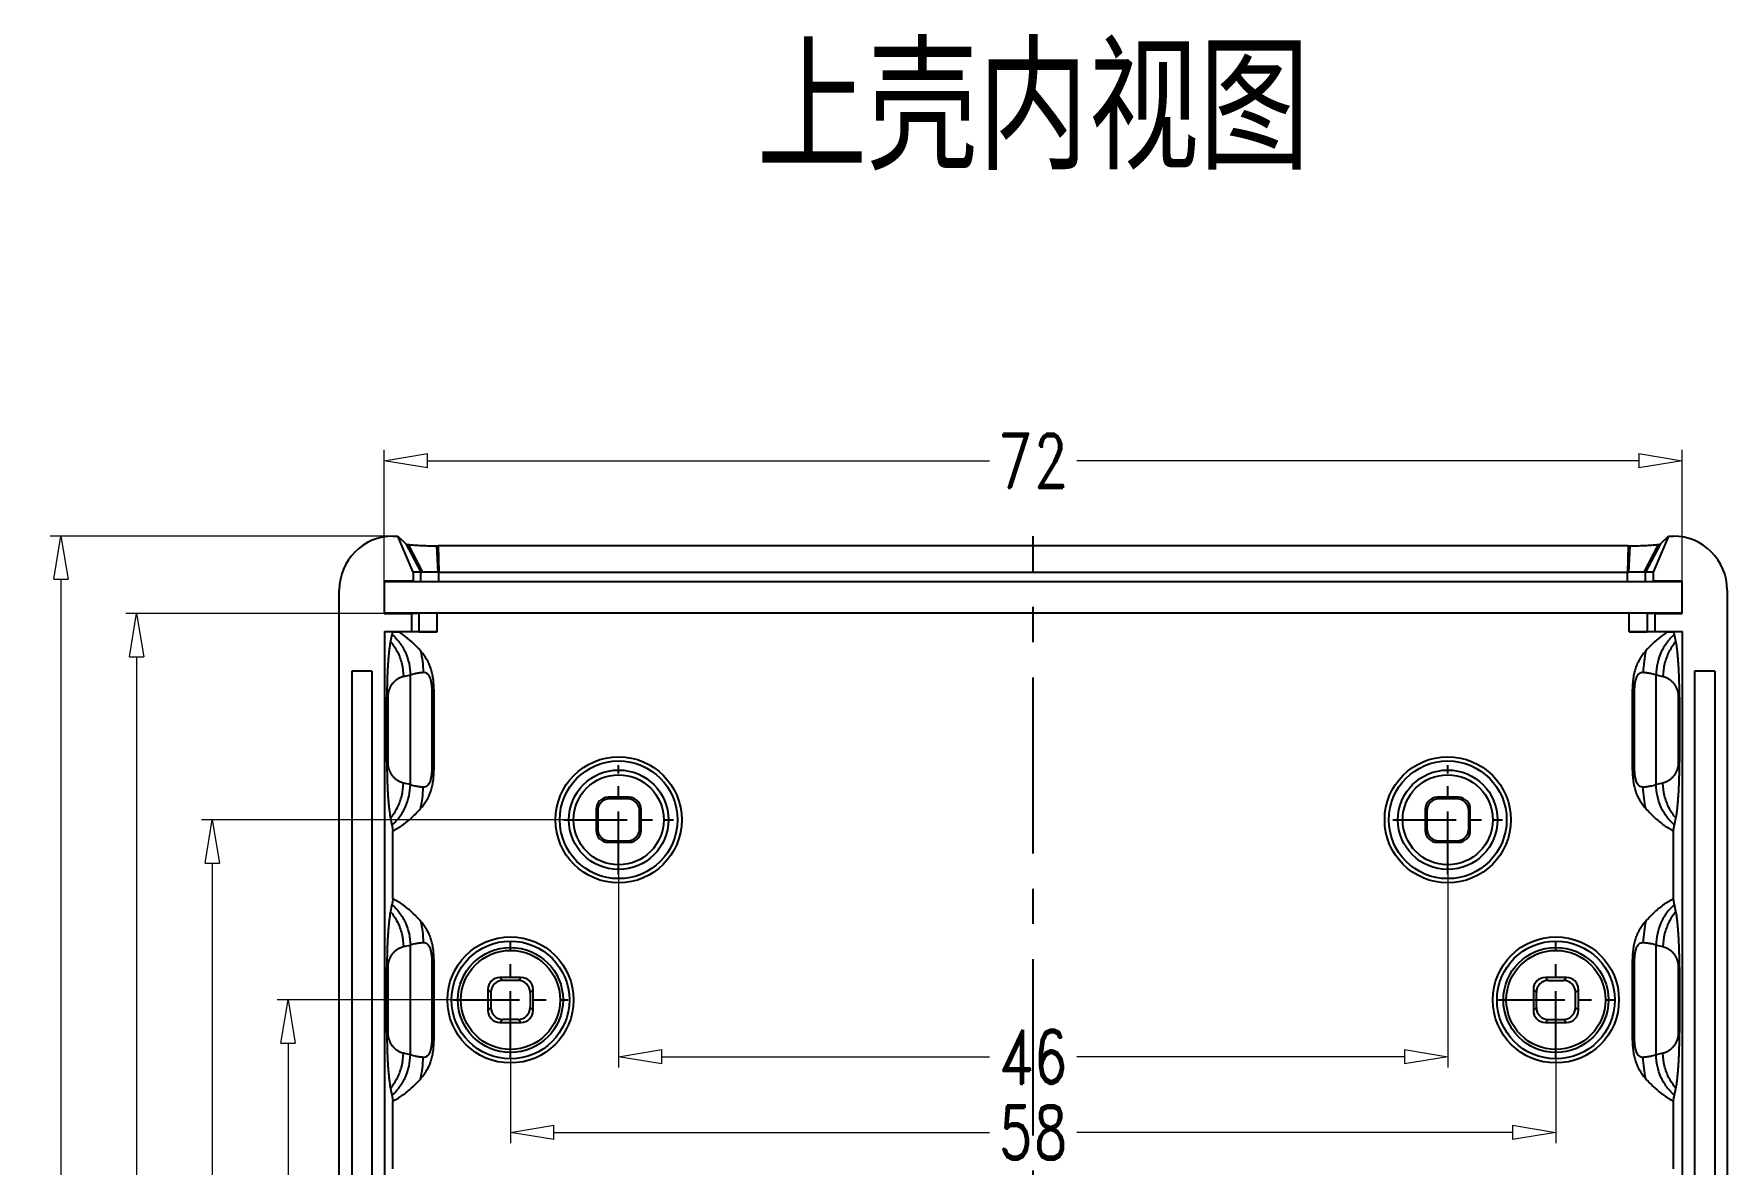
# Model space of a CAD drawing. Header units: millimetres. Extents: x 3537 to 3861, y 1181 to 1410.
# Drawn here: x 3669.6 to 3763.5, y 1326.5 to 1389.2 of the extents above; entities that cross this region are included whole.
import ezdxf
from ezdxf.enums import TextEntityAlignment as Align

# ---------------------------------------------------------------- set-up
doc = ezdxf.new("R2010")
doc.units = ezdxf.units.MM
doc.linetypes.add('CENTER', pattern=[50.8, 31.75, -6.35, 6.35, -6.35])
doc.layers.add('dim', color=82, linetype='Continuous', lineweight=9)
doc.layers.add('hatch', color=56, linetype='Continuous', lineweight=9)
doc.styles.add('ROMAND', font='romand.shx', dxfattribs={"width": 0.75, "bigfont": 'gbcbig.shx'})
doc.styles.add('楷体', font='simkai.ttf')
doc.dimstyles.new('YanXiu', dxfattribs={"dimtxt": 2.5, "dimasz": 2.2, "dimexe": 1, "dimexo": 0, "dimgap": 0.66, "dimtad": 0, "dimzin": 9, "dimdsep": 46, "dimtxsty": 'ROMAND', "dimblk": 'CLOSEDBLANK', "dimcen": 0, "dimclrd": 3, "dimclre": 3, "dimclrt": 7, "dimazin": 2, "dimtfac": 1, "dimtofl": 0, "dimtmove": 0, "dimatfit": 3, "dimldrblk": 'CLOSEDBLANK', "dimfxl": 1, "dimlwd": 5, "dimlwe": 5, "dimarcsym": 0})

# ---------------------------------------------------------------- blocks, each defined once
blk = doc.blocks.new('_ClosedBlank')
at = {"color": 0, "linetype": 'ByBlock', "lineweight": -2}
for p, q in [((-1, 0.167), (0, 0)), ((-1, 0.167), (-1, -0.167)), ((0, 0), (-1, -0.167))]:
    blk.add_line(p, q, dxfattribs=at)
blk = doc.blocks.new('*D49')
at = {"layer": 'Defpoints', "color": 0}
for p in [(235.803, 121.908), (217.364, 10.408), (235.803, 10.408)]:
    blk.add_point(p, dxfattribs=at)
at = {"layer": 'dim', "color": 3, "lineweight": 5}
for p, q in [((235.803, 121.908), (216.764, 121.908)), ((217.364, 119.508), (217.364, 71.15)), ((217.364, 12.808), (217.364, 61.165)), ((235.803, 10.408), (216.764, 10.408))]:
    blk.add_line(p, q, dxfattribs=at)
at = {"layer": 'dim', "color": 3, "lineweight": 5, "xscale": 2.4, "yscale": 2.4, "zscale": 2.4}
for p, rotation in [((217.364, 121.908), 90), ((217.364, 10.408), 270)]:
    blk.add_blockref('_ClosedBlank', p, dxfattribs=dict(at, rotation=rotation))
at = {"layer": 'dim', "color": 7, "insert": (217.364, 66.158), "char_height": 3, "attachment_point": 5, "rotation": 90, "style": 'ROMAND'}
blk.add_mtext('111.5', dxfattribs=at)
blk = doc.blocks.new('*D48')
at = {"layer": 'Defpoints', "color": 0}
for p in [(235.307, 117.608), (221.564, 14.708), (235.307, 14.708)]:
    blk.add_point(p, dxfattribs=at)
at = {"layer": 'dim', "color": 3, "lineweight": 5}
for p, q in [((235.307, 117.608), (220.964, 117.608)), ((221.564, 115.208), (221.564, 71.097)), ((221.564, 17.108), (221.564, 61.219)), ((235.307, 14.708), (220.964, 14.708))]:
    blk.add_line(p, q, dxfattribs=at)
at = {"layer": 'dim', "color": 3, "lineweight": 5, "xscale": 2.4, "yscale": 2.4, "zscale": 2.4}
for p, rotation in [((221.564, 117.608), 90), ((221.564, 14.708), 270)]:
    blk.add_blockref('_ClosedBlank', p, dxfattribs=dict(at, rotation=rotation))
at = {"layer": 'dim', "color": 7, "insert": (221.564, 66.158), "char_height": 3, "attachment_point": 5, "rotation": 90, "style": 'ROMAND'}
blk.add_mtext('102.9', dxfattribs=at)
blk = doc.blocks.new('*D47')
at = {"layer": 'Defpoints', "color": 0}
for p in [(225.764, 106.158), (245.269, 106.158), (245.269, 26.158)]:
    blk.add_point(p, dxfattribs=at)
at = {"layer": 'dim', "color": 3, "lineweight": 5}
for p, q in [((245.269, 106.158), (225.164, 106.158)), ((225.764, 103.758), (225.764, 68.579)), ((225.764, 28.558), (225.764, 63.736)), ((245.269, 26.158), (225.164, 26.158))]:
    blk.add_line(p, q, dxfattribs=at)
at = {"layer": 'dim', "color": 3, "lineweight": 5, "xscale": 2.4, "yscale": 2.4, "zscale": 2.4}
for p, rotation in [((225.764, 106.158), 90), ((225.764, 26.158), 270)]:
    blk.add_blockref('_ClosedBlank', p, dxfattribs=dict(at, rotation=rotation))
at = {"layer": 'dim', "color": 7, "insert": (225.764, 66.158), "char_height": 3, "attachment_point": 5, "rotation": 90, "style": 'ROMAND'}
blk.add_mtext('80', dxfattribs=at)
blk = doc.blocks.new('*D46')
at = {"layer": 'Defpoints', "color": 0}
for p in [(239.1, 96.158), (229.964, 36.158), (239.1, 36.158)]:
    blk.add_point(p, dxfattribs=at)
at = {"layer": 'dim', "color": 3, "lineweight": 5}
for p, q in [((239.1, 96.158), (229.364, 96.158)), ((229.964, 93.758), (229.964, 68.525)), ((229.964, 38.558), (229.964, 63.79)), ((239.1, 36.158), (229.364, 36.158))]:
    blk.add_line(p, q, dxfattribs=at)
at = {"layer": 'dim', "color": 3, "lineweight": 5, "xscale": 2.4, "yscale": 2.4, "zscale": 2.4}
for p, rotation in [((229.964, 96.158), 90), ((229.964, 36.158), 270)]:
    blk.add_blockref('_ClosedBlank', p, dxfattribs=dict(at, rotation=rotation))
at = {"layer": 'dim', "color": 7, "insert": (229.964, 66.158), "char_height": 3, "attachment_point": 5, "rotation": 90, "style": 'ROMAND'}
blk.add_mtext('60', dxfattribs=at)
blk = doc.blocks.new('*D52')
at = {"layer": 'Defpoints', "color": 0}
for p in [(248.307, 103.119), (294.307, 103.119), (294.307, 93.003)]:
    blk.add_point(p, dxfattribs=at)
at = {"layer": 'dim', "color": 3, "lineweight": 5}
for p, q in [((248.307, 103.119), (248.307, 92.404)), ((294.307, 103.119), (294.307, 92.404)), ((250.707, 93.003), (268.886, 93.003)), ((291.907, 93.003), (273.728, 93.003))]:
    blk.add_line(p, q, dxfattribs=at)
at = {"layer": 'dim', "color": 3, "lineweight": 5, "xscale": 2.4, "yscale": 2.4, "zscale": 2.4, "rotation": 180}
blk.add_blockref('_ClosedBlank', (248.307, 93.003), dxfattribs=at)
at = {"layer": 'dim', "color": 3, "lineweight": 5, "xscale": 2.4, "yscale": 2.4, "zscale": 2.4}
blk.add_blockref('_ClosedBlank', (294.307, 93.003), dxfattribs=at)
at = {"layer": 'dim', "color": 7, "insert": (271.307, 93.003), "char_height": 3, "attachment_point": 5, "style": 'ROMAND'}
blk.add_mtext('46', dxfattribs=at)
blk = doc.blocks.new('*D51')
at = {"layer": 'Defpoints', "color": 0}
for p in [(242.307, 92.95), (300.307, 92.95), (300.307, 88.803)]:
    blk.add_point(p, dxfattribs=at)
at = {"layer": 'dim', "color": 3, "lineweight": 5}
for p, q in [((242.307, 92.95), (242.307, 88.204)), ((300.307, 92.95), (300.307, 88.204)), ((244.707, 88.803), (268.886, 88.803)), ((297.907, 88.803), (273.728, 88.803))]:
    blk.add_line(p, q, dxfattribs=at)
at = {"layer": 'dim', "color": 3, "lineweight": 5, "xscale": 2.4, "yscale": 2.4, "zscale": 2.4, "rotation": 180}
blk.add_blockref('_ClosedBlank', (242.307, 88.803), dxfattribs=at)
at = {"layer": 'dim', "color": 3, "lineweight": 5, "xscale": 2.4, "yscale": 2.4, "zscale": 2.4}
blk.add_blockref('_ClosedBlank', (300.307, 88.803), dxfattribs=at)
at = {"layer": 'dim', "color": 7, "insert": (271.307, 88.803), "char_height": 3, "attachment_point": 5, "style": 'ROMAND'}
blk.add_mtext('58', dxfattribs=at)
blk = doc.blocks.new('*D50')
at = {"layer": 'Defpoints', "color": 0}
for p in [(307.307, 126.093), (235.307, 119.408), (307.307, 119.408)]:
    blk.add_point(p, dxfattribs=at)
at = {"layer": 'dim', "color": 3, "lineweight": 5}
for p, q in [((235.307, 119.408), (235.307, 126.692)), ((237.707, 126.093), (268.886, 126.093)), ((304.907, 126.093), (273.728, 126.093)), ((307.307, 119.408), (307.307, 126.692))]:
    blk.add_line(p, q, dxfattribs=at)
at = {"layer": 'dim', "color": 3, "lineweight": 5, "xscale": 2.4, "yscale": 2.4, "zscale": 2.4, "rotation": 180}
blk.add_blockref('_ClosedBlank', (235.307, 126.093), dxfattribs=at)
at = {"layer": 'dim', "color": 3, "lineweight": 5, "xscale": 2.4, "yscale": 2.4, "zscale": 2.4}
blk.add_blockref('_ClosedBlank', (307.307, 126.093), dxfattribs=at)
at = {"layer": 'dim', "color": 7, "insert": (271.307, 126.093), "char_height": 3, "attachment_point": 5, "style": 'ROMAND'}
blk.add_mtext('72', dxfattribs=at)
blk = doc.blocks.new('*u64')
at = {"color": 7, "linetype": 'Continuous'}
for p, q in [((-35.504, 55.75), (-35.246, 55.75)), ((-35.246, 55.75), (-34.811, 55.315)), ((-34.394, 53.75), (-35.246, 55.75)), ((35.246, 55.75), (34.394, 53.75)), ((34.811, 55.315), (35.246, 55.75)), ((35.246, 55.75), (35.504, 55.75)), ((-34.811, 55.315), (-33.972, 53.75)), ((-34.677, 55.284), (-33.883, 53.75)), ((-33.1, 55.206), (-33.036, 53.75)), ((33.013, 55.206), (-33.013, 55.206)), ((-33.013, 55.206), (-32.974, 53.75)), ((33.013, 55.206), (32.974, 53.75)), ((33.1, 55.206), (33.036, 53.75)), ((34.677, 55.284), (33.883, 53.75)), ((34.811, 55.315), (33.972, 53.75)), ((-33.972, 53.75), (-34.394, 53.75)), ((-34.394, 53.75), (-34.394, 53.25)), ((-33.972, 53.236), (-33.972, 53.75)), ((-33.036, 53.75), (33.036, 53.75)), ((-32.974, 53.234), (-32.974, 53.75)), ((32.974, 53.234), (32.974, 53.75)), ((34.394, 53.75), (33.972, 53.75)), ((33.972, 53.236), (33.972, 53.75)), ((34.394, 53.75), (34.394, 53.25)), ((-38.5, -52.754), (-38.5, 52.754)), ((-34.394, 53.25), (-36, 53.25)), ((-36, 53.25), (-35.982, 53.232)), ((-36, 53.25), (-36, 51.45)), ((-35.982, 53.232), (35.982, 53.232)), ((-35.982, 51.468), (-35.982, 53.232)), ((-34.394, 53.25), (-33.972, 53.236)), ((33.972, 53.236), (34.394, 53.25)), ((36, 53.25), (34.394, 53.25)), ((36, 53.25), (35.982, 53.232)), ((35.982, 53.232), (35.982, 51.468)), ((36, 51.45), (36, 53.25)), ((38.5, 52.754), (38.5, -52.754)), ((-36, 51.45), (-35.982, 51.468)), ((-36, 51.45), (-34.495, 51.45)), ((35.982, 51.468), (-35.982, 51.468)), ((-34.495, 51.45), (-34.073, 51.464)), ((-34.495, 51.45), (-34.495, 50.45)), ((-34.073, 50.429), (-34.073, 51.464)), ((-33.074, 50.426), (-33.074, 51.466)), ((33.074, 50.426), (33.074, 51.466)), ((34.073, 51.464), (34.495, 51.45)), ((34.073, 50.429), (34.073, 51.464)), ((34.495, 51.45), (36, 51.45)), ((34.495, 51.45), (34.495, 50.45)), ((36, 51.45), (35.982, 51.468)), ((-35.997, 50.45), (-34.495, 50.45)), ((-35.997, 50.45), (-35.553, 50.428)), ((-35.997, 50.45), (-35.997, -50.45)), ((-35.553, 50.428), (-35.189, 50.426)), ((-33.074, 50.426), (-35.189, 50.426)), ((-34.073, 50.429), (-34.495, 50.45)), ((35.189, 50.426), (33.074, 50.426)), ((34.495, 50.45), (34.073, 50.429)), ((34.495, 50.45), (35.997, 50.45)), ((35.997, 50.45), (35.553, 50.428)), ((35.997, 50.45), (35.997, -50.45)), ((-36.69, 48.26), (-37.81, 48.26)), ((-37.81, 48.26), (-37.81, -48.26)), ((-36.69, 48.26), (-36.69, -48.26)), ((-34.939, 47.964), (-34.556, 48.044)), ((-34.556, 41.956), (-34.556, 48.044)), ((34.556, 48.044), (34.939, 47.964)), ((34.556, 41.956), (34.556, 48.044)), ((37.81, 48.26), (36.69, 48.26)), ((36.69, 48.26), (36.69, -48.26)), ((37.81, 48.26), (37.81, -48.26)), ((-33.25, 47.244), (-33.369, 47.244)), ((-33.369, 47.244), (-33.369, 42.756)), ((-33.25, 47.244), (-33.25, 42.756)), ((33.25, 47.244), (33.369, 47.244)), ((33.25, 42.756), (33.25, 47.244)), ((33.369, 42.756), (33.369, 47.244)), ((-35.856, 46.809), (-35.792, 46.809)), ((-35.856, 43.191), (-35.856, 46.809)), ((-35.792, 43.191), (-35.792, 46.809)), ((35.856, 46.809), (35.792, 46.809)), ((35.792, 46.809), (35.792, 43.191)), ((35.856, 46.809), (35.856, 43.191)), ((-35.856, 43.191), (-35.792, 43.191)), ((-33.25, 42.756), (-33.369, 42.756)), ((33.25, 42.756), (33.369, 42.756)), ((35.856, 43.191), (35.792, 43.191)), ((-34.556, 41.956), (-34.939, 42.036)), ((34.939, 42.036), (34.556, 41.956)), ((-24.25, 40.586), (-24.163, 40.498)), ((-24.25, 40.586), (-24.25, 39.414)), ((-24.163, 40.498), (-24.163, 39.502)), ((-22.414, 41.25), (-23.586, 41.25)), ((-23.586, 41.25), (-23.498, 41.163)), ((-22.502, 41.163), (-23.498, 41.163)), ((-22.414, 41.25), (-22.502, 41.163)), ((-21.75, 40.586), (-21.837, 40.498)), ((-21.837, 39.502), (-21.837, 40.498)), ((-21.75, 39.414), (-21.75, 40.586)), ((21.75, 40.586), (21.837, 40.498)), ((21.75, 40.586), (21.75, 39.414)), ((21.837, 40.498), (21.837, 39.502)), ((22.414, 41.25), (22.502, 41.163)), ((23.586, 41.25), (22.414, 41.25)), ((23.498, 41.163), (22.502, 41.163)), ((23.586, 41.25), (23.498, 41.163)), ((24.25, 40.586), (24.163, 40.498)), ((24.163, 39.502), (24.163, 40.498)), ((24.25, 39.414), (24.25, 40.586)), ((-24.25, 39.414), (-24.163, 39.502)), ((-21.75, 39.414), (-21.837, 39.502)), ((21.75, 39.414), (21.837, 39.502)), ((24.25, 39.414), (24.163, 39.502)), ((-35.525, 35.621), (-35.525, 39.379)), ((-23.586, 38.75), (-23.498, 38.837)), ((-23.586, 38.75), (-22.414, 38.75)), ((-23.498, 38.837), (-22.502, 38.837)), ((-22.414, 38.75), (-22.502, 38.837)), ((22.414, 38.75), (22.502, 38.837)), ((22.414, 38.75), (23.586, 38.75)), ((22.502, 38.837), (23.498, 38.837)), ((23.586, 38.75), (23.498, 38.837)), ((35.525, 35.621), (35.525, 39.379)), ((-34.939, 32.964), (-34.556, 33.044)), ((-34.556, 26.956), (-34.556, 33.044)), ((34.556, 33.044), (34.939, 32.964)), ((34.556, 26.956), (34.556, 33.044)), ((-33.25, 32.244), (-33.369, 32.244)), ((-33.369, 32.244), (-33.369, 27.756)), ((-33.25, 32.244), (-33.25, 27.756)), ((33.25, 32.244), (33.369, 32.244)), ((33.25, 27.756), (33.25, 32.244)), ((33.369, 27.756), (33.369, 32.244)), ((-35.856, 31.809), (-35.792, 31.809)), ((-35.856, 28.191), (-35.856, 31.809)), ((-35.792, 28.191), (-35.792, 31.809)), ((-28.414, 31.25), (-29.586, 31.25)), ((-29.586, 31.25), (-29.42, 31.084)), ((-28.58, 31.084), (-29.42, 31.084)), ((-28.414, 31.25), (-28.58, 31.084)), ((28.414, 31.25), (28.58, 31.084)), ((29.586, 31.25), (28.414, 31.25)), ((28.58, 31.084), (29.42, 31.084)), ((29.586, 31.25), (29.42, 31.084)), ((35.792, 31.809), (35.792, 28.191)), ((35.856, 31.809), (35.792, 31.809)), ((35.856, 31.809), (35.856, 28.191)), ((-30.25, 30.586), (-30.084, 30.42)), ((-30.25, 30.586), (-30.25, 29.414)), ((-30.084, 30.42), (-30.084, 29.58)), ((-27.75, 30.586), (-27.916, 30.42)), ((-27.916, 30.42), (-27.916, 29.58)), ((-27.75, 29.414), (-27.75, 30.586)), ((27.75, 30.586), (27.916, 30.42)), ((27.75, 30.586), (27.75, 29.414)), ((27.916, 29.58), (27.916, 30.42)), ((30.25, 30.586), (30.084, 30.42)), ((30.084, 29.58), (30.084, 30.42)), ((30.25, 29.414), (30.25, 30.586)), ((-30.25, 29.414), (-30.084, 29.58)), ((-27.75, 29.414), (-27.916, 29.58)), ((27.75, 29.414), (27.916, 29.58)), ((30.25, 29.414), (30.084, 29.58)), ((-35.856, 28.191), (-35.792, 28.191)), ((-29.586, 28.75), (-29.42, 28.916)), ((-29.586, 28.75), (-28.414, 28.75)), ((-28.58, 28.916), (-29.42, 28.916)), ((-28.414, 28.75), (-28.58, 28.916)), ((28.414, 28.75), (28.58, 28.916)), ((28.414, 28.75), (29.586, 28.75)), ((28.58, 28.916), (29.42, 28.916)), ((29.586, 28.75), (29.42, 28.916)), ((35.856, 28.191), (35.792, 28.191)), ((-33.25, 27.756), (-33.369, 27.756)), ((33.25, 27.756), (33.369, 27.756)), ((-34.556, 26.956), (-34.939, 27.036)), ((34.939, 27.036), (34.556, 26.956)), ((-35.525, 20.621), (-35.525, 24.379)), ((35.525, 20.621), (35.525, 24.379))]:
    blk.add_line(p, q, dxfattribs=at)
at = {"color": 1, "linetype": 'CENTER', "ltscale": 0.308}
blk.add_line((0, -55.75), (0, 55.75), dxfattribs=at)
at = {"color": 1, "linetype": 'CENTER', "ltscale": 0.110482}
for p, q in [((-23, 36.962), (-23, 43.038)), ((23, 36.962), (23, 43.038)), ((-26.038, 40), (-19.962, 40)), ((19.962, 40), (26.038, 40))]:
    blk.add_line(p, q, dxfattribs=at)
at = {"color": 1, "linetype": 'CENTER', "ltscale": 0.116633}
for p, q in [((-29, 26.793), (-29, 33.207)), ((29, 26.793), (29, 33.207)), ((-32.207, 30), (-25.793, 30)), ((25.793, 30), (32.207, 30))]:
    blk.add_line(p, q, dxfattribs=at)
at = {"color": 7, "linetype": 'Continuous'}
for centre, radius in [((-23, 40), 3.5), ((-23, 40), 3.267), ((23, 40), 3.5), ((23, 40), 3.267), ((-23, 40), 2.762), ((-23, 40), 2.5), ((23, 40), 2.762), ((23, 40), 2.5), ((-29, 30), 3.5), ((-29, 30), 3.267), ((-29, 30), 2.916), ((29, 30), 3.5), ((29, 30), 3.267), ((29, 30), 2.916), ((-29, 30), 2.75), ((29, 30), 2.75)]:
    blk.add_circle(centre, radius, dxfattribs=at)
for centre, radius, start, end in [((-33.013, 65.991), 10.785, 269.53718, 269.99809), ((33.013, 65.991), 10.784, 270.00191, 270.46282), ((-27.324, 48.318), 8.488, 166.5014, 169.18816), ((34.689, 227.007), 176.581, 270.16205, 270.28024), ((27.32, 48.317), 8.492, 10.81208, 13.49779), ((-27.324, 41.682), 8.488, 190.81184, 193.4986), ((27.32, 41.683), 8.492, 346.50221, 349.18792), ((-27.324, 33.318), 8.488, 166.5014, 169.18816), ((27.32, 33.317), 8.492, 10.81208, 13.49779), ((-27.324, 26.682), 8.488, 190.81184, 193.4986), ((27.32, 26.683), 8.492, 346.50221, 349.18792)]:
    blk.add_arc(centre, radius, start, end, dxfattribs=at)
for centre, major_axis, ratio, start_param, end_param in [((-35.496, 52.746), (-2.127, 2.127), 0.997265, -0.784029, 0.784029), ((35.496, 52.746), (-2.127, -2.127), 0.997265, 2.357564, 3.925621), ((-32.974, 53.236), (1, 0), 0.001745, -3.089233, -1.570796), ((32.974, 53.236), (1, 0), 0.001745, -1.570796, -0.05236), ((-33.074, 51.464), (1, 0), 0.001745, 1.570796, 3.089233), ((33.074, 51.464), (1, 0), 0.001745, 0.05236, 1.570796), ((-33.074, 50.429), (1, 0), 0.002618, -3.089233, -1.570796), ((33.074, 50.429), (1, 0), 0.002618, -1.570796, -0.05236), ((-23.585, 40.585), (-0.47, 0.47), 0.999695, -0.785246, 0.785246), ((-23.498, 40.498), (-0.47, 0.47), 0.999695, -0.785246, 0.785246), ((-22.502, 40.498), (0.47, 0.47), 0.999695, -0.785246, 0.785246), ((-22.415, 40.585), (0.47, 0.47), 0.999695, -0.785246, 0.785246), ((22.415, 40.585), (-0.47, 0.47), 0.999695, -0.785246, 0.785246), ((22.502, 40.498), (-0.47, 0.47), 0.999695, -0.785246, 0.785246), ((23.498, 40.498), (0.47, 0.47), 0.999695, -0.785246, 0.785246), ((23.585, 40.585), (0.47, 0.47), 0.999695, -0.785246, 0.785246), ((-23.498, 39.502), (-0.47, -0.47), 0.999695, -0.785246, 0.785246), ((-22.502, 39.502), (0.47, -0.47), 0.999695, -0.785246, 0.785246), ((22.502, 39.502), (-0.47, -0.47), 0.999695, -0.785246, 0.785246), ((23.498, 39.502), (0.47, -0.47), 0.999695, -0.785246, 0.785246), ((-23.585, 39.415), (0.47, 0.47), 0.999695, -3.926839, -2.356347), ((-22.415, 39.415), (-0.47, 0.47), 0.999695, -3.926839, -2.356347), ((22.415, 39.415), (0.47, 0.47), 0.999695, -3.926839, -2.356347), ((23.585, 39.415), (-0.47, 0.47), 0.999695, -3.926839, -2.356347), ((-29.585, 30.585), (-0.47, 0.47), 0.999695, -0.785246, 0.785246), ((-29.42, 30.42), (-0.47, 0.47), 0.999695, -0.785246, 0.785246), ((-28.58, 30.42), (0.47, 0.47), 0.999695, -0.785246, 0.785246), ((-28.415, 30.585), (0.47, 0.47), 0.999695, -0.785246, 0.785246), ((28.415, 30.585), (-0.47, 0.47), 0.999695, -0.785246, 0.785246), ((28.58, 30.42), (-0.47, 0.47), 0.999695, -0.785246, 0.785246), ((29.42, 30.42), (0.47, 0.47), 0.999695, -0.785246, 0.785246), ((29.585, 30.585), (0.47, 0.47), 0.999695, -0.785246, 0.785246), ((-29.585, 29.415), (0.47, 0.47), 0.999695, -3.926839, -2.356347), ((-29.42, 29.58), (-0.47, -0.47), 0.999695, -0.785246, 0.785246), ((-28.58, 29.58), (0.47, -0.47), 0.999695, -0.785246, 0.785246), ((-28.415, 29.415), (-0.47, 0.47), 0.999695, -3.926839, -2.356347), ((28.415, 29.415), (0.47, 0.47), 0.999695, -3.926839, -2.356347), ((28.58, 29.58), (-0.47, -0.47), 0.999695, -0.785246, 0.785246), ((29.42, 29.58), (0.47, -0.47), 0.999695, -0.785246, 0.785246), ((29.585, 29.415), (-0.47, 0.47), 0.999695, -3.926839, -2.356347)]:
    blk.add_ellipse(centre, major_axis=major_axis, ratio=ratio, start_param=start_param, end_param=end_param, dxfattribs=at)
for points, start_tangent, end_tangent in [([(-34.811, 55.315), (-34.797, 55.308), (-34.77, 55.3), (-34.73, 55.292), (-34.677, 55.284)], (0.707106, -0.707107), (0.992047, -0.12587)), ([(-34.677, 55.284), (-34.421, 55.259), (-34.043, 55.234), (-33.584, 55.215), (-33.1, 55.206)], (0.992047, -0.125869), (0.999967, -0.008109)), ([(33.1, 55.206), (33.584, 55.215), (34.043, 55.234), (34.421, 55.259), (34.677, 55.284)], (0.999967, 0.008109), (0.992047, 0.125869)), ([(34.677, 55.284), (34.73, 55.292), (34.77, 55.3), (34.797, 55.308), (34.811, 55.315)], (0.992047, 0.12587), (0.707108, 0.707106)), ([(-33.883, 53.75), (-33.945, 53.749), (-33.972, 53.75)], (-1, -0.000069), (-1, 0)), ([(-33.036, 53.75), (-33.301, 53.749), (-33.543, 53.75), (-33.741, 53.749), (-33.883, 53.75)], (-1, -0.000006), (-1, -0.000069)), ([(33.883, 53.75), (33.741, 53.749), (33.542, 53.75), (33.302, 53.749), (33.036, 53.75)], (-1, 0.000054), (-1, 0.000006)), ([(33.972, 53.75), (33.944, 53.749), (33.883, 53.75)], (-1, 0), (-1, 0.000054)), ([(-35.661, 49.91), (-35.69, 49.745), (-35.715, 49.566), (-35.738, 49.378), (-35.758, 49.183), (-35.776, 48.983), (-35.791, 48.781), (-35.805, 48.576), (-35.817, 48.374), (-35.826, 48.177), (-35.835, 47.986), (-35.841, 47.799), (-35.846, 47.612), (-35.851, 47.422), (-35.854, 47.223), (-35.856, 47.017), (-35.856, 46.809)], (-0.188171, -0.982136), (0, -1)), ([(-35.661, 49.91), (-35.274, 49.324), (-35.028, 48.663), (-34.939, 47.964)], (0.644334, -0.764744), (0.012287, -0.999925)), ([(-35.553, 50.428), (-35.561, 50.378), (-35.569, 50.335), (-35.577, 50.299)], (-0.157427, -0.987531), (-0.23452, -0.972111)), ([(-35.577, 50.299), (-35.152, 49.831), (-34.831, 49.282), (-34.629, 48.678), (-34.556, 48.044)], (0.74671, -0.66515), (0.012287, -0.999925)), ([(-33.993, 49.38), (-34.382, 49.786), (-34.782, 50.136), (-35.189, 50.426)], (-0.66335, 0.74831), (-0.842559, 0.538604)), ([(35.189, 50.426), (34.782, 50.135), (34.382, 49.786), (33.993, 49.38)], (-0.842577, -0.538576), (-0.663337, -0.748321)), ([(35.577, 50.299), (35.152, 49.831), (34.831, 49.282), (34.629, 48.678), (34.556, 48.044)], (-0.74671, -0.66515), (-0.012287, -0.999925)), ([(35.661, 49.91), (35.274, 49.324), (35.028, 48.663), (34.939, 47.964)], (-0.644334, -0.764744), (-0.012287, -0.999925)), ([(35.577, 50.299), (35.569, 50.335), (35.561, 50.378), (35.553, 50.428)], (-0.234483, 0.97212), (-0.157395, 0.987536)), ([(35.856, 46.809), (35.856, 47.012), (35.854, 47.211), (35.851, 47.404), (35.847, 47.591), (35.842, 47.777), (35.835, 47.966), (35.827, 48.161), (35.817, 48.362), (35.806, 48.568), (35.792, 48.774), (35.776, 48.978), (35.758, 49.179), (35.738, 49.376), (35.715, 49.565), (35.69, 49.744), (35.661, 49.91)], (0, 1), (-0.188171, 0.982136)), ([(-33.25, 47.244), (-33.264, 47.603), (-33.301, 47.915), (-33.359, 48.196), (-33.438, 48.456), (-33.542, 48.704), (-33.67, 48.943), (-33.822, 49.169), (-33.993, 49.38)], (-0.000209, 1), (-0.663321, 0.748335)), ([(-33.993, 49.38), (-33.889, 48.798), (-33.844, 48.192)], (0.230299, -0.97312), (0.022569, -0.999745)), ([(33.993, 49.38), (33.823, 49.171), (33.673, 48.947), (33.545, 48.711), (33.441, 48.465), (33.361, 48.206), (33.302, 47.923), (33.264, 47.607), (33.25, 47.244)], (-0.663323, -0.748333), (-0.00021, -1)), ([(33.993, 49.38), (33.889, 48.798), (33.844, 48.192)], (-0.230311, -0.973117), (-0.022571, -0.999745)), ([(-35.792, 46.809), (-35.791, 46.848), (-35.789, 46.889), (-35.786, 46.933), (-35.78, 46.979), (-35.772, 47.028), (-35.761, 47.079), (-35.748, 47.131), (-35.732, 47.186), (-35.712, 47.241), (-35.69, 47.297), (-35.663, 47.355), (-35.632, 47.414), (-35.598, 47.473), (-35.558, 47.532), (-35.515, 47.59), (-35.467, 47.646), (-35.413, 47.701), (-35.354, 47.755), (-35.287, 47.807), (-35.213, 47.855), (-35.131, 47.899), (-35.04, 47.936), (-34.939, 47.964)], (0, 1), (0.978564, 0.205944)), ([(-34.556, 48.044), (-34.453, 48.089), (-34.296, 48.13), (-34.09, 48.164), (-33.844, 48.192)], (0.844524, 0.535518), (0.995989, 0.089479)), ([(-33.844, 48.192), (-33.724, 48.177), (-33.62, 48.112), (-33.532, 48.001), (-33.462, 47.85), (-33.411, 47.667), (-33.38, 47.461), (-33.369, 47.244)], (0.996039, 0.088922), (0.000045, -1)), ([(33.369, 47.244), (33.38, 47.461), (33.411, 47.667), (33.462, 47.85), (33.532, 48.001), (33.62, 48.112), (33.725, 48.177), (33.844, 48.192)], (0.000045, 1), (0.996039, -0.088923)), ([(33.844, 48.192), (34.09, 48.164), (34.296, 48.13), (34.453, 48.089), (34.556, 48.044)], (0.995964, -0.089752), (0.846448, -0.532471)), ([(34.939, 47.964), (35.04, 47.936), (35.132, 47.898), (35.215, 47.854), (35.289, 47.806), (35.355, 47.754), (35.415, 47.7), (35.468, 47.645), (35.516, 47.588), (35.559, 47.531), (35.598, 47.472), (35.633, 47.413), (35.664, 47.354), (35.69, 47.297), (35.713, 47.24), (35.732, 47.185), (35.748, 47.131), (35.761, 47.078), (35.772, 47.027), (35.78, 46.979), (35.786, 46.933), (35.789, 46.889), (35.791, 46.848), (35.792, 46.809)], (0.978564, -0.205943), (0, -1)), ([(-35.856, 43.191), (-35.856, 42.988), (-35.854, 42.789), (-35.851, 42.596), (-35.847, 42.409), (-35.842, 42.223), (-35.835, 42.034), (-35.827, 41.839), (-35.817, 41.638), (-35.806, 41.432), (-35.792, 41.226), (-35.776, 41.022), (-35.758, 40.821), (-35.738, 40.624), (-35.715, 40.435), (-35.69, 40.256), (-35.661, 40.09)], (0, -1), (0.188171, -0.982136)), ([(-34.939, 42.036), (-35.04, 42.064), (-35.132, 42.102), (-35.215, 42.146), (-35.289, 42.194), (-35.355, 42.246), (-35.415, 42.3), (-35.468, 42.355), (-35.516, 42.412), (-35.559, 42.469), (-35.598, 42.528), (-35.633, 42.587), (-35.664, 42.646), (-35.69, 42.703), (-35.713, 42.76), (-35.732, 42.815), (-35.748, 42.869), (-35.761, 42.922), (-35.772, 42.973), (-35.78, 43.021), (-35.786, 43.067), (-35.789, 43.111), (-35.791, 43.152), (-35.792, 43.191)], (-0.978564, 0.205943), (0, 1)), ([(-33.993, 40.62), (-33.823, 40.829), (-33.673, 41.053), (-33.545, 41.289), (-33.441, 41.535), (-33.361, 41.794), (-33.302, 42.077), (-33.264, 42.393), (-33.25, 42.756)], (0.663323, 0.748333), (0.000209, 1)), ([(-33.369, 42.756), (-33.38, 42.539), (-33.411, 42.333), (-33.462, 42.15), (-33.532, 41.999), (-33.62, 41.888), (-33.724, 41.823), (-33.844, 41.808)], (-0.000045, -1), (-0.996039, 0.088916)), ([(33.25, 42.756), (33.264, 42.397), (33.301, 42.085), (33.359, 41.804), (33.438, 41.544), (33.542, 41.296), (33.67, 41.057), (33.822, 40.831), (33.993, 40.62)], (0.000209, -1), (0.663321, -0.748335)), ([(33.844, 41.808), (33.725, 41.823), (33.62, 41.888), (33.532, 41.999), (33.462, 42.15), (33.411, 42.333), (33.38, 42.539), (33.369, 42.756)], (-0.996038, -0.088929), (-0.000045, 1)), ([(35.792, 43.191), (35.791, 43.152), (35.789, 43.111), (35.786, 43.067), (35.78, 43.021), (35.772, 42.972), (35.761, 42.921), (35.748, 42.869), (35.732, 42.814), (35.712, 42.759), (35.69, 42.703), (35.663, 42.645), (35.632, 42.586), (35.598, 42.527), (35.558, 42.468), (35.515, 42.41), (35.467, 42.354), (35.413, 42.299), (35.354, 42.245), (35.287, 42.193), (35.213, 42.145), (35.131, 42.101), (35.04, 42.064), (34.939, 42.036)], (0, -1), (-0.978564, -0.205944)), ([(35.661, 40.09), (35.69, 40.255), (35.715, 40.434), (35.738, 40.622), (35.758, 40.817), (35.776, 41.017), (35.791, 41.219), (35.805, 41.424), (35.817, 41.626), (35.826, 41.823), (35.835, 42.014), (35.841, 42.201), (35.846, 42.388), (35.851, 42.578), (35.854, 42.777), (35.856, 42.983), (35.856, 43.191)], (0.188171, 0.982136), (0, 1)), ([(-35.661, 40.09), (-35.274, 40.676), (-35.028, 41.337), (-34.939, 42.036)], (0.644334, 0.764744), (0.012287, 0.999925)), ([(-35.577, 39.701), (-35.152, 40.169), (-34.831, 40.718), (-34.629, 41.322), (-34.556, 41.956)], (0.74671, 0.66515), (0.012287, 0.999925)), ([(-33.844, 41.808), (-34.09, 41.836), (-34.296, 41.87), (-34.453, 41.911), (-34.556, 41.956)], (-0.995989, 0.089479), (-0.844524, 0.535517)), ([(-33.993, 40.62), (-33.889, 41.202), (-33.844, 41.808)], (0.230307, 0.973118), (0.022571, 0.999745)), ([(34.556, 41.956), (34.453, 41.911), (34.296, 41.87), (34.09, 41.836), (33.844, 41.808)], (-0.846447, -0.532473), (-0.995964, -0.089752)), ([(33.993, 40.62), (33.889, 41.202), (33.844, 41.808)], (-0.230299, 0.97312), (-0.022569, 0.999745)), ([(35.577, 39.701), (35.152, 40.169), (34.831, 40.718), (34.629, 41.322), (34.556, 41.956)], (-0.74671, 0.66515), (-0.012287, 0.999925)), ([(35.661, 40.09), (35.274, 40.676), (35.028, 41.337), (34.939, 42.036)], (-0.644334, 0.764744), (-0.012287, 0.999925)), ([(-35.525, 39.379), (-35.003, 39.699), (-34.488, 40.115), (-33.993, 40.62)], (0.886084, 0.463524), (0.663351, 0.748309)), ([(33.993, 40.62), (34.487, 40.116), (35.003, 39.699), (35.525, 39.379)], (0.663336, -0.748321), (0.886111, -0.463473)), ([(-35.577, 39.701), (-35.564, 39.636), (-35.551, 39.556), (-35.537, 39.468), (-35.525, 39.379)], (0.23452, -0.972111), (0.137785, -0.990462)), ([(35.525, 39.379), (35.543, 39.508), (35.561, 39.618), (35.577, 39.701)], (0.13775, 0.990467), (0.234483, 0.97212)), ([(-35.661, 34.91), (-35.69, 34.745), (-35.715, 34.566), (-35.738, 34.378), (-35.758, 34.183), (-35.776, 33.983), (-35.791, 33.781), (-35.805, 33.576), (-35.817, 33.374), (-35.826, 33.177), (-35.835, 32.986), (-35.841, 32.799), (-35.846, 32.612), (-35.851, 32.422), (-35.854, 32.223), (-35.856, 32.017), (-35.856, 31.809)], (-0.188171, -0.982136), (0, -1)), ([(-35.661, 34.91), (-35.274, 34.324), (-35.028, 33.663), (-34.939, 32.964)], (0.644334, -0.764744), (0.012287, -0.999925)), ([(-35.525, 35.621), (-35.543, 35.492), (-35.561, 35.382), (-35.577, 35.299)], (-0.137785, -0.990462), (-0.23452, -0.972111)), ([(-35.577, 35.299), (-35.152, 34.831), (-34.831, 34.282), (-34.629, 33.678), (-34.556, 33.044)], (0.74671, -0.66515), (0.012287, -0.999925)), ([(-33.993, 34.38), (-34.487, 34.884), (-35.003, 35.301), (-35.525, 35.621)], (-0.66335, 0.74831), (-0.886084, 0.463524)), ([(35.525, 35.621), (35.003, 35.301), (34.488, 34.885), (33.993, 34.38)], (-0.886111, -0.463473), (-0.663337, -0.748321)), ([(35.577, 35.299), (35.152, 34.831), (34.831, 34.282), (34.629, 33.678), (34.556, 33.044)], (-0.74671, -0.66515), (-0.012287, -0.999925)), ([(35.661, 34.91), (35.274, 34.324), (35.028, 33.663), (34.939, 32.964)], (-0.644334, -0.764744), (-0.012287, -0.999925)), ([(35.577, 35.299), (35.564, 35.364), (35.551, 35.444), (35.537, 35.532), (35.525, 35.621)], (-0.234483, 0.97212), (-0.13775, 0.990467)), ([(35.856, 31.809), (35.856, 32.012), (35.854, 32.211), (35.851, 32.404), (35.847, 32.591), (35.842, 32.777), (35.835, 32.966), (35.827, 33.161), (35.817, 33.362), (35.806, 33.568), (35.792, 33.774), (35.776, 33.978), (35.758, 34.179), (35.738, 34.376), (35.715, 34.565), (35.69, 34.744), (35.661, 34.91)], (0, 1), (-0.188171, 0.982136)), ([(-33.25, 32.244), (-33.264, 32.603), (-33.301, 32.915), (-33.359, 33.196), (-33.438, 33.456), (-33.542, 33.704), (-33.67, 33.943), (-33.822, 34.169), (-33.993, 34.38)], (-0.000209, 1), (-0.663321, 0.748335)), ([(-33.993, 34.38), (-33.889, 33.798), (-33.844, 33.192)], (0.230299, -0.97312), (0.022569, -0.999745)), ([(33.993, 34.38), (33.823, 34.171), (33.673, 33.947), (33.545, 33.711), (33.441, 33.465), (33.361, 33.206), (33.302, 32.923), (33.264, 32.607), (33.25, 32.244)], (-0.663323, -0.748333), (-0.00021, -1)), ([(33.993, 34.38), (33.889, 33.798), (33.844, 33.192)], (-0.230311, -0.973117), (-0.022571, -0.999745)), ([(-35.792, 31.809), (-35.791, 31.848), (-35.789, 31.889), (-35.786, 31.933), (-35.78, 31.979), (-35.772, 32.028), (-35.761, 32.079), (-35.748, 32.131), (-35.732, 32.186), (-35.712, 32.241), (-35.69, 32.297), (-35.663, 32.355), (-35.632, 32.414), (-35.598, 32.473), (-35.558, 32.532), (-35.515, 32.59), (-35.467, 32.646), (-35.413, 32.701), (-35.354, 32.755), (-35.287, 32.807), (-35.213, 32.855), (-35.131, 32.899), (-35.04, 32.936), (-34.939, 32.964)], (0, 1), (0.978564, 0.205944)), ([(-34.556, 33.044), (-34.453, 33.089), (-34.296, 33.13), (-34.09, 33.164), (-33.844, 33.192)], (0.844524, 0.535518), (0.995989, 0.089479)), ([(-33.844, 33.192), (-33.724, 33.177), (-33.62, 33.112), (-33.532, 33.001), (-33.462, 32.85), (-33.411, 32.667), (-33.38, 32.461), (-33.369, 32.244)], (0.996039, 0.088922), (0.000045, -1)), ([(33.369, 32.244), (33.38, 32.461), (33.411, 32.667), (33.462, 32.85), (33.532, 33.001), (33.62, 33.112), (33.725, 33.177), (33.844, 33.192)], (0.000045, 1), (0.996039, -0.088923)), ([(33.844, 33.192), (34.09, 33.164), (34.296, 33.13), (34.453, 33.089), (34.556, 33.044)], (0.995964, -0.089752), (0.846448, -0.532471)), ([(34.939, 32.964), (35.04, 32.936), (35.132, 32.898), (35.215, 32.854), (35.289, 32.806), (35.355, 32.754), (35.415, 32.7), (35.468, 32.645), (35.516, 32.588), (35.559, 32.531), (35.598, 32.472), (35.633, 32.413), (35.664, 32.354), (35.69, 32.297), (35.713, 32.24), (35.732, 32.185), (35.748, 32.131), (35.761, 32.078), (35.772, 32.027), (35.78, 31.979), (35.786, 31.933), (35.789, 31.889), (35.791, 31.848), (35.792, 31.809)], (0.978564, -0.205943), (0, -1)), ([(-35.856, 28.191), (-35.856, 27.988), (-35.854, 27.789), (-35.851, 27.596), (-35.847, 27.409), (-35.842, 27.223), (-35.835, 27.034), (-35.827, 26.839), (-35.817, 26.638), (-35.806, 26.432), (-35.792, 26.226), (-35.776, 26.022), (-35.758, 25.821), (-35.738, 25.624), (-35.715, 25.435), (-35.69, 25.256), (-35.661, 25.09)], (0, -1), (0.188171, -0.982136)), ([(-34.939, 27.036), (-35.04, 27.064), (-35.132, 27.102), (-35.215, 27.146), (-35.289, 27.194), (-35.355, 27.246), (-35.415, 27.3), (-35.468, 27.355), (-35.516, 27.412), (-35.559, 27.469), (-35.598, 27.528), (-35.633, 27.587), (-35.664, 27.646), (-35.69, 27.703), (-35.713, 27.76), (-35.732, 27.815), (-35.748, 27.869), (-35.761, 27.922), (-35.772, 27.973), (-35.78, 28.021), (-35.786, 28.067), (-35.789, 28.111), (-35.791, 28.152), (-35.792, 28.191)], (-0.978564, 0.205943), (0, 1)), ([(35.792, 28.191), (35.791, 28.152), (35.789, 28.111), (35.786, 28.067), (35.78, 28.021), (35.772, 27.972), (35.761, 27.921), (35.748, 27.869), (35.732, 27.814), (35.712, 27.759), (35.69, 27.703), (35.663, 27.645), (35.632, 27.586), (35.598, 27.527), (35.558, 27.468), (35.515, 27.41), (35.467, 27.354), (35.413, 27.299), (35.354, 27.245), (35.287, 27.193), (35.213, 27.145), (35.131, 27.101), (35.04, 27.064), (34.939, 27.036)], (0, -1), (-0.978564, -0.205944)), ([(35.661, 25.09), (35.69, 25.255), (35.715, 25.434), (35.738, 25.622), (35.758, 25.817), (35.776, 26.017), (35.791, 26.219), (35.805, 26.424), (35.817, 26.626), (35.826, 26.823), (35.835, 27.014), (35.841, 27.201), (35.846, 27.388), (35.851, 27.578), (35.854, 27.777), (35.856, 27.983), (35.856, 28.191)], (0.188171, 0.982136), (0, 1)), ([(-33.993, 25.62), (-33.823, 25.829), (-33.673, 26.053), (-33.545, 26.289), (-33.441, 26.535), (-33.361, 26.794), (-33.302, 27.077), (-33.264, 27.393), (-33.25, 27.756)], (0.663323, 0.748333), (0.000209, 1)), ([(-33.369, 27.756), (-33.38, 27.539), (-33.411, 27.333), (-33.462, 27.15), (-33.532, 26.999), (-33.62, 26.888), (-33.724, 26.823), (-33.844, 26.808)], (-0.000045, -1), (-0.996039, 0.088916)), ([(33.25, 27.756), (33.264, 27.397), (33.301, 27.085), (33.359, 26.804), (33.438, 26.544), (33.542, 26.296), (33.67, 26.057), (33.822, 25.831), (33.993, 25.62)], (0.000209, -1), (0.663321, -0.748335)), ([(33.844, 26.808), (33.725, 26.823), (33.62, 26.888), (33.532, 26.999), (33.462, 27.15), (33.411, 27.333), (33.38, 27.539), (33.369, 27.756)], (-0.996038, -0.088929), (-0.000045, 1)), ([(-35.661, 25.09), (-35.274, 25.676), (-35.028, 26.337), (-34.939, 27.036)], (0.644334, 0.764744), (0.012287, 0.999925)), ([(-35.577, 24.701), (-35.152, 25.169), (-34.831, 25.718), (-34.629, 26.322), (-34.556, 26.956)], (0.74671, 0.66515), (0.012287, 0.999925)), ([(-33.844, 26.808), (-34.09, 26.836), (-34.296, 26.87), (-34.453, 26.911), (-34.556, 26.956)], (-0.995989, 0.089479), (-0.844524, 0.535517)), ([(-33.993, 25.62), (-33.889, 26.202), (-33.844, 26.808)], (0.230307, 0.973118), (0.022571, 0.999745)), ([(34.556, 26.956), (34.453, 26.911), (34.296, 26.87), (34.09, 26.836), (33.844, 26.808)], (-0.846447, -0.532473), (-0.995964, -0.089752)), ([(33.993, 25.62), (33.889, 26.202), (33.844, 26.808)], (-0.230299, 0.97312), (-0.022569, 0.999745)), ([(35.577, 24.701), (35.152, 25.169), (34.831, 25.718), (34.629, 26.322), (34.556, 26.956)], (-0.74671, 0.66515), (-0.012287, 0.999925)), ([(35.661, 25.09), (35.274, 25.676), (35.028, 26.337), (34.939, 27.036)], (-0.644334, 0.764744), (-0.012287, 0.999925)), ([(-35.525, 24.379), (-35.003, 24.699), (-34.488, 25.115), (-33.993, 25.62)], (0.886084, 0.463524), (0.663351, 0.748309)), ([(33.993, 25.62), (34.487, 25.116), (35.003, 24.699), (35.525, 24.379)], (0.663336, -0.748321), (0.886111, -0.463473)), ([(-35.577, 24.701), (-35.564, 24.636), (-35.551, 24.556), (-35.537, 24.468), (-35.525, 24.379)], (0.23452, -0.972111), (0.137785, -0.990462)), ([(35.525, 24.379), (35.543, 24.508), (35.561, 24.618), (35.577, 24.701)], (0.13775, 0.990467), (0.234483, 0.97212))]:
    blk.add_spline(points, degree=3, dxfattribs=dict(at, start_tangent=start_tangent, end_tangent=end_tangent))
at = {"layer": 'dim'}
for base, p1, p2, picture, middle in [((36, 59.935), (-36, 53.25), (36, 53.25), '*D50', (0, 59.935)), ((23, 26.846), (-23, 36.962), (23, 36.962), '*D52', (0, 26.846)), ((29, 22.646), (-29, 26.793), (29, 26.793), '*D51', (0, 22.646))]:
    dim = blk.add_linear_dim(base=base, p1=p1, p2=p2, dimstyle='YanXiu', override={"dimtxt": 3, "dimasz": 2.4, "dimexe": 0.5997, "dimgap": 0.5997, "dimzin": 8}, dxfattribs=at)
    dim.commit()
    dim.dimension.update_dxf_attribs({"geometry": picture, "text_midpoint": middle, "insert": (-271.307, -66.158)})
for base, p1, p2, picture, middle in [((-53.944, -55.75), (-35.504, 55.75), (-35.504, -55.75), '*D49', (-53.944, 0)), ((-49.744, -51.45), (-36, 51.45), (-36, -51.45), '*D48', (-49.744, 0)), ((-45.544, 40), (-26.038, -40), (-26.038, 40), '*D47', (-45.544, 0)), ((-41.344, -30), (-32.207, 30), (-32.207, -30), '*D46', (-41.344, 0))]:
    dim = blk.add_linear_dim(base=base, p1=p1, p2=p2, angle=90, dimstyle='YanXiu', override={"dimtxt": 3, "dimasz": 2.4, "dimexe": 0.5997, "dimgap": 0.5997, "dimzin": 8}, dxfattribs=at)
    dim.commit()
    dim.dimension.update_dxf_attribs({"geometry": picture, "text_midpoint": middle, "insert": (-271.307, -66.158)})

msp = doc.modelspace()

# ---------------------------------------------------------------- block references
msp.add_blockref('*u64', (3725.036, 1305.617))

# ---------------------------------------------------------------- texts
at = {"layer": 'hatch', "color": 6, "style": '楷体', "width": 0.75}
msp.add_text('上壳内视图', height=6, dxfattribs=at).set_placement((3725.036, 1385.455), align=Align.MIDDLE)

doc.saveas('drawing.dxf')
